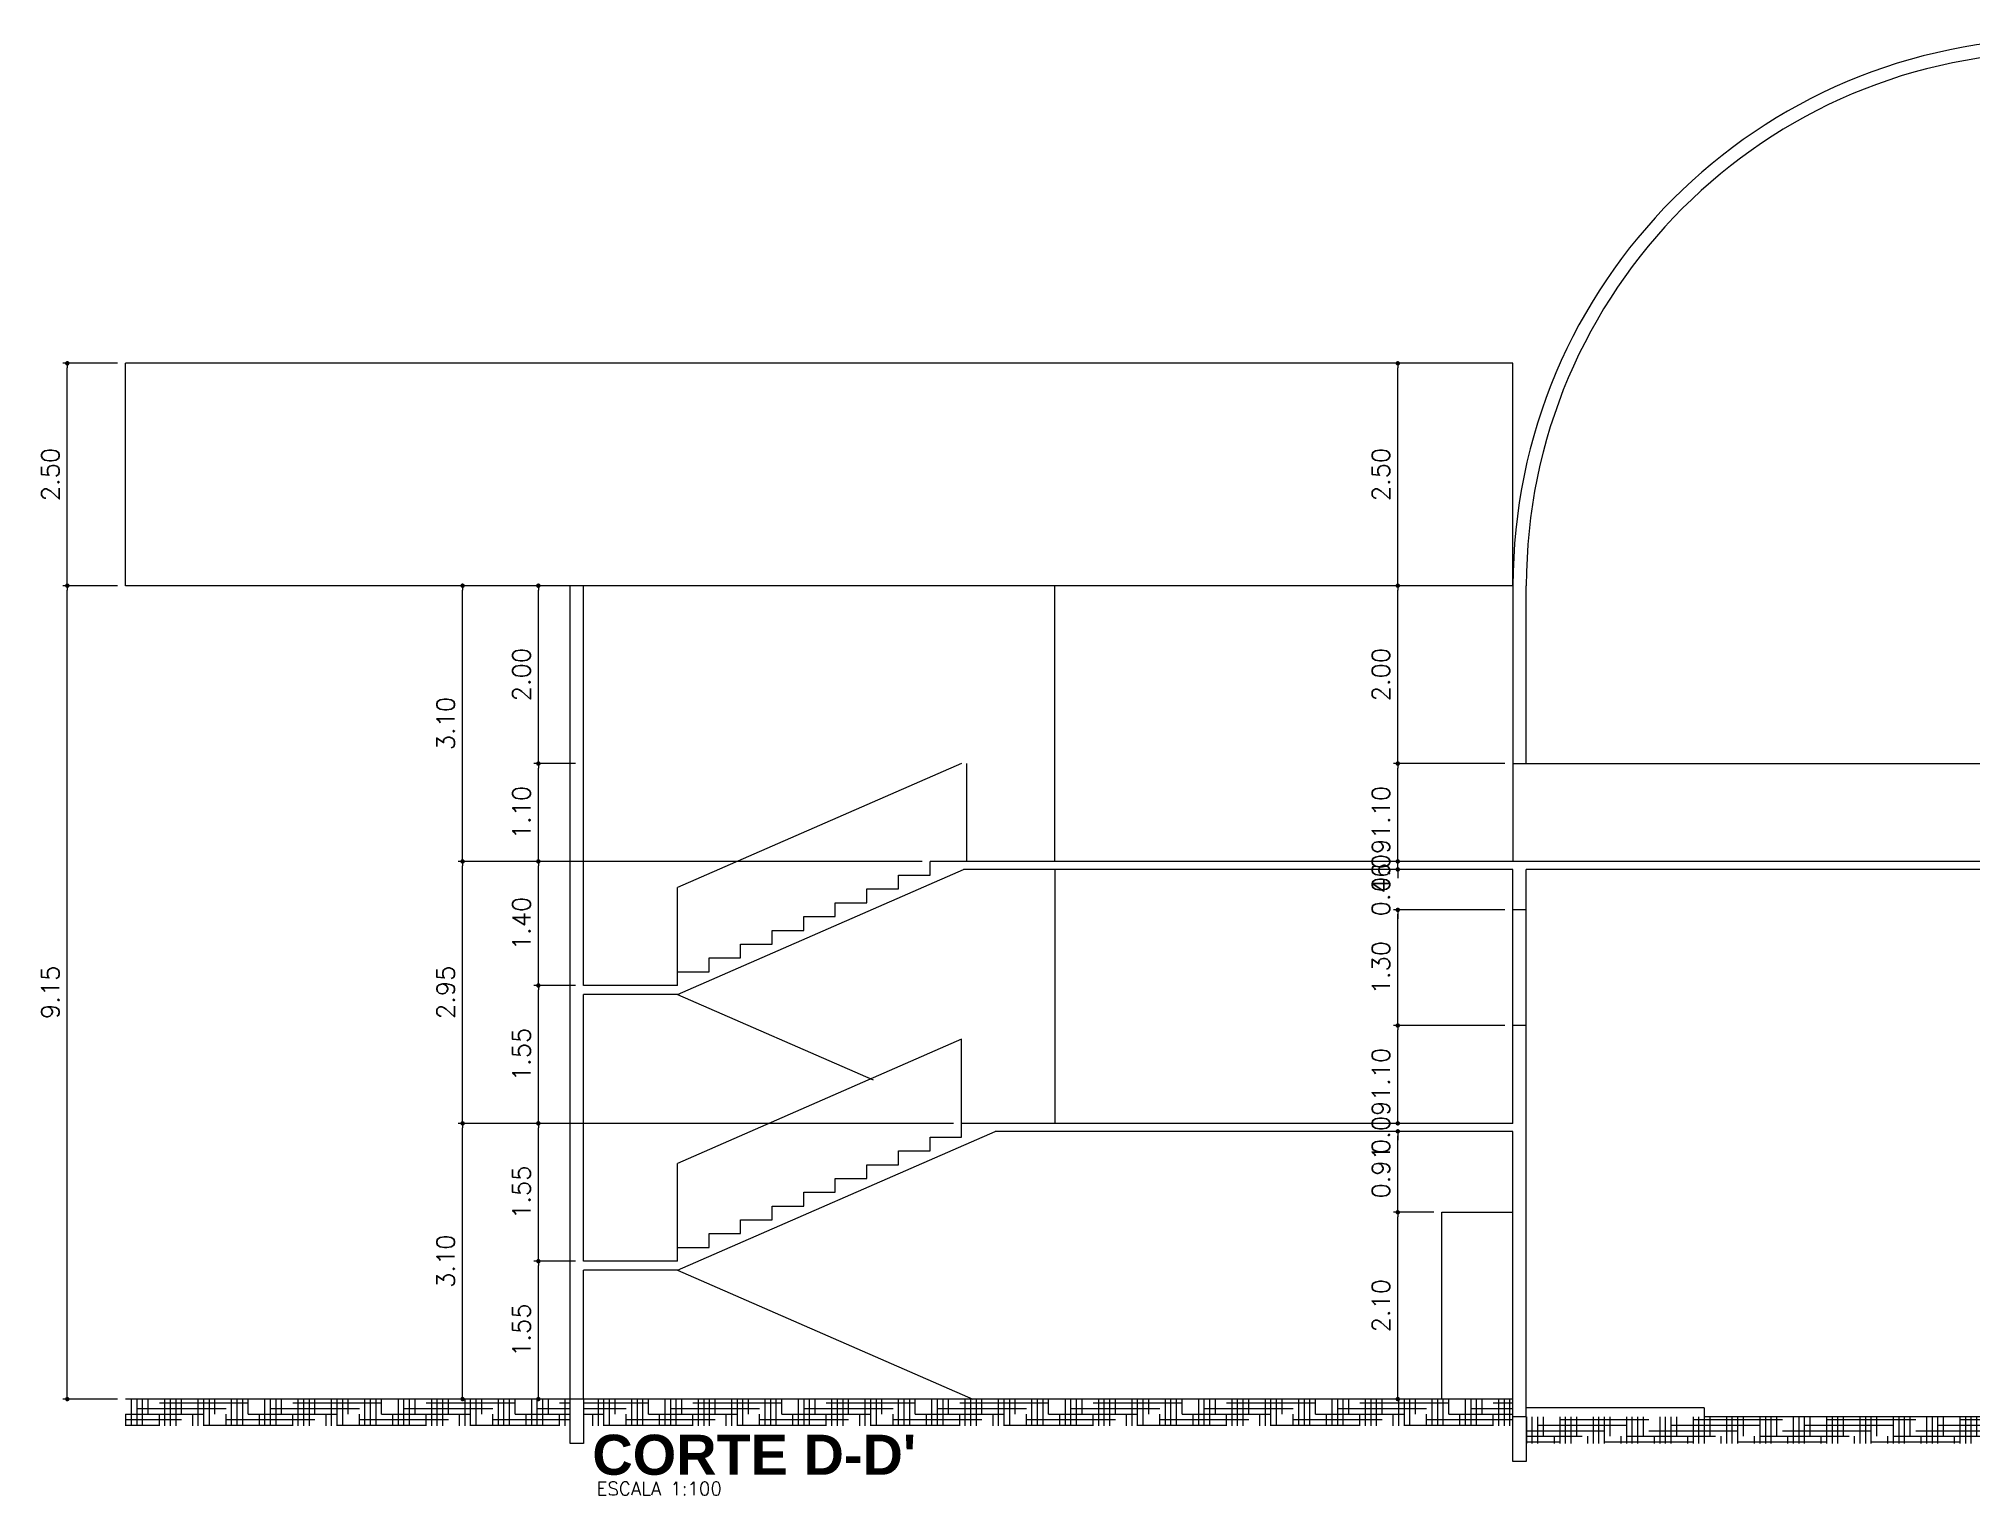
# Model space of a CAD drawing. Extents: x -151 to -2, y -18 to 162.
# Drawn here: x -63.07 to -41.33, y 117.93 to 134.3 of the extents above; entities that cross this region are included whole.
import ezdxf

# ---------------------------------------------------------------- set-up
doc = ezdxf.new("R2010")
doc.units = 0
doc.header["$MEASUREMENT"] = 0
doc.layers.get('0').update_dxf_attribs({"linetype": 'CONTINUOUS'})
doc.layers.get('DEFPOINTS').update_dxf_attribs({"linetype": 'CONTINUOUS'})
for name, color, linetype in [('ALVENARIA', 7, 'CONTINUOUS'), ('ALVENARIA1', 44, 'CONTINUOUS'), ('ALVENARIA1A', 3, 'CONTINUOUS'), ('COBERTURA', 6, 'CONTINUOUS'), ('COTAS', 1, 'CONTINUOUS'), ('HATCH', 30, 'CONTINUOUS'), ('TEXTO2', 40, 'CONTINUOUS'), ('TEXTO5', 5, 'CONTINUOUS')]:
    doc.layers.add(name, color=color, linetype=linetype)
doc.styles.add('SANSSERIFBOLD', font='sasb____.pfb')
doc.styles.add('SIMPLEX', font='SIMPLEX.SHX')
doc.styles.get("Standard").update_dxf_attribs({"font": 'TXT.shx', "height": 0.2})
doc.dimstyles.new('DIM50', dxfattribs={"dimtxt": 0.09, "dimasz": 0.05, "dimexe": 0.05, "dimexo": 0.09, "dimgap": 0.09, "dimtad": 1, "dimzin": 0, "dimdsep": 46, "dimtxsty": 'Standard', "dimblk": 'DOT', "dimcen": 0.09, "dimadec": 0, "dimazin": 0, "dimtfac": 1, "dimtix": 1, "dimtofl": 0, "dimtmove": 2, "dimatfit": 3, "dimldrblk": 'DOT', "dimfxl": 1, "dimtolj": 1, "dimtzin": 0, "dimarcsym": 0})
pattern_1 = [(0, (-16.21212, -27.16039), (0.25, 0.0625), [1, -0.5]), (90, (-16.21212, -27.16039), (-0.0625, -0.25), [1, -0.5])]

# ---------------------------------------------------------------- blocks, each defined once
blk = doc.blocks.new('DOT')
at = {"layer": 'ALVENARIA', "color": 0, "linetype": 'ByBlock'}
blk.add_line((-0.5, 0), (-1, 0), dxfattribs=at)
at = {"layer": 'ALVENARIA', "color": 0, "linetype": 'ByBlock', "const_width": 0.5}
blk.add_lwpolyline([(-0.25, 0, 1), (0.25, 0, 1)], format="xyb", close=True, dxfattribs=at)
blk = doc.blocks.new('*D12')
at = {"color": 0, "linetype": 'ByBlock'}
for p, q in [((-45.969, 155.313), (-46.585, 155.313)), ((-46.535, 146.218), (-46.535, 155.263)), ((-45.969, 146.168), (-46.585, 146.168))]:
    blk.add_line(p, q, dxfattribs=at)
at = {"layer": 'DEFPOINTS', "color": 0, "linetype": 'ByBlock'}
for p in [(-46.535, 155.313), (-45.879, 155.313), (-45.879, 146.168)]:
    blk.add_point(p, dxfattribs=at)
at = {"color": 0, "linetype": 'ByBlock', "xscale": 0.05, "yscale": 0.05, "zscale": 0.05}
for p, rotation in [((-46.535, 155.313), 90), ((-46.535, 146.168), 270)]:
    blk.add_blockref('DOT', p, dxfattribs=dict(at, rotation=rotation))
at = {"color": 0, "linetype": 'ByBlock', "insert": (-46.725, 150.741), "char_height": 0.2, "attachment_point": 5, "rotation": 90}
blk.add_mtext('\\A1;9.15', dxfattribs=at)
blk = doc.blocks.new('*D13')
at = {"color": 0, "linetype": 'ByBlock'}
for p, q in [((-45.969, 157.813), (-46.585, 157.813)), ((-46.535, 155.363), (-46.535, 157.763))]:
    blk.add_line(p, q, dxfattribs=at)
at = {"layer": 'DEFPOINTS', "color": 0, "linetype": 'ByBlock'}
for p in [(-46.535, 157.813), (-45.879, 157.813), (-45.879, 155.313)]:
    blk.add_point(p, dxfattribs=at)
at = {"color": 0, "linetype": 'ByBlock', "xscale": 0.05, "yscale": 0.05, "zscale": 0.05}
for p, rotation in [((-46.535, 157.813), 90), ((-46.535, 155.313), 270)]:
    blk.add_blockref('DOT', p, dxfattribs=dict(at, rotation=rotation))
at = {"color": 0, "linetype": 'ByBlock', "insert": (-46.725, 156.563), "char_height": 0.2, "attachment_point": 5, "rotation": 90}
blk.add_mtext('\\A1;2.50', dxfattribs=at)
blk = doc.blocks.new('*D14')
at = {"color": 0, "linetype": 'ByBlock'}
for p, q in [((-40.819, 147.718), (-41.288, 147.718)), ((-41.238, 146.218), (-41.238, 147.668)), ((-40.969, 146.168), (-41.288, 146.168))]:
    blk.add_line(p, q, dxfattribs=at)
at = {"layer": 'DEFPOINTS', "color": 0, "linetype": 'ByBlock'}
for p in [(-41.238, 147.718), (-40.729, 147.718), (-40.879, 146.168)]:
    blk.add_point(p, dxfattribs=at)
at = {"color": 0, "linetype": 'ByBlock', "xscale": 0.05, "yscale": 0.05, "zscale": 0.05}
for p, rotation in [((-41.238, 147.718), 90), ((-41.238, 146.168), 270)]:
    blk.add_blockref('DOT', p, dxfattribs=dict(at, rotation=rotation))
at = {"color": 0, "linetype": 'ByBlock', "insert": (-41.428, 146.943), "char_height": 0.2, "attachment_point": 5, "rotation": 90}
blk.add_mtext('\\A1;1.55', dxfattribs=at)
blk = doc.blocks.new('*D15')
at = {"color": 0, "linetype": 'ByBlock'}
for p, q in [((-36.569, 149.268), (-41.288, 149.268)), ((-41.238, 147.768), (-41.238, 149.218))]:
    blk.add_line(p, q, dxfattribs=at)
at = {"layer": 'DEFPOINTS', "color": 0, "linetype": 'ByBlock'}
for p in [(-41.238, 149.268), (-36.479, 149.268), (-40.729, 147.718)]:
    blk.add_point(p, dxfattribs=at)
at = {"color": 0, "linetype": 'ByBlock', "xscale": 0.05, "yscale": 0.05, "zscale": 0.05}
for p, rotation in [((-41.238, 149.268), 90), ((-41.238, 147.718), 270)]:
    blk.add_blockref('DOT', p, dxfattribs=dict(at, rotation=rotation))
at = {"color": 0, "linetype": 'ByBlock', "insert": (-41.428, 148.493), "char_height": 0.2, "attachment_point": 5, "rotation": 90}
blk.add_mtext('\\A1;1.55', dxfattribs=at)
blk = doc.blocks.new('*D16')
at = {"color": 0, "linetype": 'ByBlock'}
for p, q in [((-40.819, 150.818), (-41.288, 150.818)), ((-41.238, 149.318), (-41.238, 150.768))]:
    blk.add_line(p, q, dxfattribs=at)
at = {"layer": 'DEFPOINTS', "color": 0, "linetype": 'ByBlock'}
for p in [(-41.238, 150.818), (-40.729, 150.818), (-36.479, 149.268)]:
    blk.add_point(p, dxfattribs=at)
at = {"color": 0, "linetype": 'ByBlock', "xscale": 0.05, "yscale": 0.05, "zscale": 0.05}
for p, rotation in [((-41.238, 150.818), 90), ((-41.238, 149.268), 270)]:
    blk.add_blockref('DOT', p, dxfattribs=dict(at, rotation=rotation))
at = {"color": 0, "linetype": 'ByBlock', "insert": (-41.428, 150.043), "char_height": 0.2, "attachment_point": 5, "rotation": 90}
blk.add_mtext('\\A1;1.55', dxfattribs=at)
blk = doc.blocks.new('*D17')
at = {"color": 0, "linetype": 'ByBlock'}
for p, q in [((-36.924, 152.213), (-41.288, 152.213)), ((-41.238, 150.868), (-41.238, 152.163))]:
    blk.add_line(p, q, dxfattribs=at)
at = {"layer": 'DEFPOINTS', "color": 0, "linetype": 'ByBlock'}
for p in [(-41.238, 152.213), (-36.834, 152.213), (-40.729, 150.818)]:
    blk.add_point(p, dxfattribs=at)
at = {"color": 0, "linetype": 'ByBlock', "xscale": 0.05, "yscale": 0.05, "zscale": 0.05}
for p, rotation in [((-41.238, 152.213), 90), ((-41.238, 150.818), 270)]:
    blk.add_blockref('DOT', p, dxfattribs=dict(at, rotation=rotation))
at = {"color": 0, "linetype": 'ByBlock', "insert": (-41.428, 151.516), "char_height": 0.2, "attachment_point": 5, "rotation": 90}
blk.add_mtext('\\A1;1.40', dxfattribs=at)
blk = doc.blocks.new('*D18')
at = {"color": 0, "linetype": 'ByBlock'}
for p, q in [((-40.819, 153.313), (-41.288, 153.313)), ((-41.238, 152.263), (-41.238, 153.263))]:
    blk.add_line(p, q, dxfattribs=at)
at = {"layer": 'DEFPOINTS', "color": 0, "linetype": 'ByBlock'}
for p in [(-41.238, 153.313), (-40.729, 153.313), (-36.834, 152.213)]:
    blk.add_point(p, dxfattribs=at)
at = {"color": 0, "linetype": 'ByBlock', "xscale": 0.05, "yscale": 0.05, "zscale": 0.05}
for p, rotation in [((-41.238, 153.313), 90), ((-41.238, 152.213), 270)]:
    blk.add_blockref('DOT', p, dxfattribs=dict(at, rotation=rotation))
at = {"color": 0, "linetype": 'ByBlock', "insert": (-41.428, 152.763), "char_height": 0.2, "attachment_point": 5, "rotation": 90}
blk.add_mtext('\\A1;1.10', dxfattribs=at)
blk = doc.blocks.new('*D19')
at = {"color": 0, "linetype": 'ByBlock'}
for p, q in [((-40.969, 155.313), (-41.288, 155.313)), ((-41.238, 153.363), (-41.238, 155.263))]:
    blk.add_line(p, q, dxfattribs=at)
at = {"layer": 'DEFPOINTS', "color": 0, "linetype": 'ByBlock'}
for p in [(-41.238, 155.313), (-40.879, 155.313), (-40.729, 153.313)]:
    blk.add_point(p, dxfattribs=at)
at = {"color": 0, "linetype": 'ByBlock', "xscale": 0.05, "yscale": 0.05, "zscale": 0.05}
for p, rotation in [((-41.238, 155.313), 90), ((-41.238, 153.313), 270)]:
    blk.add_blockref('DOT', p, dxfattribs=dict(at, rotation=rotation))
at = {"color": 0, "linetype": 'ByBlock', "insert": (-41.428, 154.313), "char_height": 0.2, "attachment_point": 5, "rotation": 90}
blk.add_mtext('\\A1;2.00', dxfattribs=at)
blk = doc.blocks.new('*D20')
at = {"color": 0, "linetype": 'ByBlock'}
for p, q in [((-36.569, 149.268), (-42.14, 149.268)), ((-42.09, 146.218), (-42.09, 149.218)), ((-40.819, 146.168), (-42.14, 146.168))]:
    blk.add_line(p, q, dxfattribs=at)
at = {"layer": 'DEFPOINTS', "color": 0, "linetype": 'ByBlock'}
for p in [(-42.09, 149.268), (-36.479, 149.268), (-40.729, 146.168)]:
    blk.add_point(p, dxfattribs=at)
at = {"color": 0, "linetype": 'ByBlock', "xscale": 0.05, "yscale": 0.05, "zscale": 0.05}
for p, rotation in [((-42.09, 149.268), 90), ((-42.09, 146.168), 270)]:
    blk.add_blockref('DOT', p, dxfattribs=dict(at, rotation=rotation))
at = {"color": 0, "linetype": 'ByBlock', "insert": (-42.28, 147.718), "char_height": 0.2, "attachment_point": 5, "rotation": 90}
blk.add_mtext('\\A1;3.10', dxfattribs=at)
blk = doc.blocks.new('*D21')
at = {"color": 0, "linetype": 'ByBlock'}
for p, q in [((-36.924, 152.213), (-42.14, 152.213)), ((-42.09, 149.318), (-42.09, 152.163))]:
    blk.add_line(p, q, dxfattribs=at)
at = {"layer": 'DEFPOINTS', "color": 0, "linetype": 'ByBlock'}
for p in [(-42.09, 152.213), (-36.834, 152.213), (-36.479, 149.268)]:
    blk.add_point(p, dxfattribs=at)
at = {"color": 0, "linetype": 'ByBlock', "xscale": 0.05, "yscale": 0.05, "zscale": 0.05}
for p, rotation in [((-42.09, 152.213), 90), ((-42.09, 149.268), 270)]:
    blk.add_blockref('DOT', p, dxfattribs=dict(at, rotation=rotation))
at = {"color": 0, "linetype": 'ByBlock', "insert": (-42.28, 150.741), "char_height": 0.2, "attachment_point": 5, "rotation": 90}
blk.add_mtext('\\A1;2.95', dxfattribs=at)
blk = doc.blocks.new('*D22')
at = {"color": 0, "linetype": 'ByBlock'}
for p, q in [((-40.969, 155.313), (-42.14, 155.313)), ((-42.09, 152.263), (-42.09, 155.263))]:
    blk.add_line(p, q, dxfattribs=at)
at = {"layer": 'DEFPOINTS', "color": 0, "linetype": 'ByBlock'}
for p in [(-42.09, 155.313), (-40.879, 155.313), (-36.834, 152.213)]:
    blk.add_point(p, dxfattribs=at)
at = {"color": 0, "linetype": 'ByBlock', "xscale": 0.05, "yscale": 0.05, "zscale": 0.05}
for p, rotation in [((-42.09, 155.313), 90), ((-42.09, 152.213), 270)]:
    blk.add_blockref('DOT', p, dxfattribs=dict(at, rotation=rotation))
at = {"color": 0, "linetype": 'ByBlock', "insert": (-42.28, 153.763), "char_height": 0.2, "attachment_point": 5, "rotation": 90}
blk.add_mtext('\\A1;3.10', dxfattribs=at)
blk = doc.blocks.new('*D23')
at = {"color": 0, "linetype": 'ByBlock'}
for p, q in [((-31.169, 148.268), (-31.624, 148.268)), ((-31.574, 146.218), (-31.574, 148.218)), ((-31.169, 146.168), (-31.624, 146.168))]:
    blk.add_line(p, q, dxfattribs=at)
at = {"layer": 'DEFPOINTS', "color": 0, "linetype": 'ByBlock'}
for p in [(-31.574, 148.268), (-31.079, 148.268), (-31.079, 146.168)]:
    blk.add_point(p, dxfattribs=at)
at = {"color": 0, "linetype": 'ByBlock', "xscale": 0.05, "yscale": 0.05, "zscale": 0.05}
for p, rotation in [((-31.574, 148.268), 90), ((-31.574, 146.168), 270)]:
    blk.add_blockref('DOT', p, dxfattribs=dict(at, rotation=rotation))
at = {"color": 0, "linetype": 'ByBlock', "insert": (-31.764, 147.218), "char_height": 0.2, "attachment_point": 5, "rotation": 90}
blk.add_mtext('\\A1;2.10', dxfattribs=at)
blk = doc.blocks.new('*D24')
at = {"color": 0, "linetype": 'ByBlock'}
for p, q in [((-30.369, 149.178), (-31.624, 149.178)), ((-31.574, 148.318), (-31.574, 149.128))]:
    blk.add_line(p, q, dxfattribs=at)
at = {"layer": 'DEFPOINTS', "color": 0, "linetype": 'ByBlock'}
for p in [(-31.574, 149.178), (-30.279, 149.178), (-31.079, 148.268)]:
    blk.add_point(p, dxfattribs=at)
at = {"color": 0, "linetype": 'ByBlock', "xscale": 0.05, "yscale": 0.05, "zscale": 0.05}
for p, rotation in [((-31.574, 149.178), 90), ((-31.574, 148.268), 270)]:
    blk.add_blockref('DOT', p, dxfattribs=dict(at, rotation=rotation))
at = {"color": 0, "linetype": 'ByBlock', "insert": (-31.764, 148.723), "char_height": 0.2, "attachment_point": 5, "rotation": 90}
blk.add_mtext('\\A1;0.91', dxfattribs=at)
blk = doc.blocks.new('*D25')
at = {"color": 0, "linetype": 'ByBlock'}
for p, q in [((-30.369, 149.268), (-31.624, 149.268)), ((-31.574, 149.318), (-31.574, 149.368)), ((-31.574, 149.128), (-31.574, 149.078))]:
    blk.add_line(p, q, dxfattribs=at)
at = {"layer": 'DEFPOINTS', "color": 0, "linetype": 'ByBlock'}
for p in [(-31.574, 149.268), (-30.279, 149.268), (-30.279, 149.178)]:
    blk.add_point(p, dxfattribs=at)
at = {"color": 0, "linetype": 'ByBlock', "xscale": 0.05, "yscale": 0.05, "zscale": 0.05}
for p, rotation in [((-31.574, 149.268), 270), ((-31.574, 149.178), 90)]:
    blk.add_blockref('DOT', p, dxfattribs=dict(at, rotation=rotation))
at = {"color": 0, "linetype": 'ByBlock', "insert": (-31.764, 149.223), "char_height": 0.2, "attachment_point": 5, "rotation": 90}
blk.add_mtext('\\A1;0.09', dxfattribs=at)
blk = doc.blocks.new('*D26')
at = {"color": 0, "linetype": 'ByBlock'}
for p, q in [((-30.369, 150.368), (-31.624, 150.368)), ((-31.574, 149.318), (-31.574, 150.318))]:
    blk.add_line(p, q, dxfattribs=at)
at = {"layer": 'DEFPOINTS', "color": 0, "linetype": 'ByBlock'}
for p in [(-31.574, 150.368), (-30.279, 150.368), (-30.279, 149.268)]:
    blk.add_point(p, dxfattribs=at)
at = {"color": 0, "linetype": 'ByBlock', "xscale": 0.05, "yscale": 0.05, "zscale": 0.05}
for p, rotation in [((-31.574, 150.368), 90), ((-31.574, 149.268), 270)]:
    blk.add_blockref('DOT', p, dxfattribs=dict(at, rotation=rotation))
at = {"color": 0, "linetype": 'ByBlock', "insert": (-31.764, 149.818), "char_height": 0.2, "attachment_point": 5, "rotation": 90}
blk.add_mtext('\\A1;1.10', dxfattribs=at)
blk = doc.blocks.new('*D27')
at = {"color": 0, "linetype": 'ByBlock'}
for p, q in [((-30.369, 151.668), (-31.624, 151.668)), ((-31.574, 150.418), (-31.574, 151.618))]:
    blk.add_line(p, q, dxfattribs=at)
at = {"layer": 'DEFPOINTS', "color": 0, "linetype": 'ByBlock'}
for p in [(-31.574, 151.668), (-30.279, 151.668), (-30.279, 150.368)]:
    blk.add_point(p, dxfattribs=at)
at = {"color": 0, "linetype": 'ByBlock', "xscale": 0.05, "yscale": 0.05, "zscale": 0.05}
for p, rotation in [((-31.574, 151.668), 90), ((-31.574, 150.368), 270)]:
    blk.add_blockref('DOT', p, dxfattribs=dict(at, rotation=rotation))
at = {"color": 0, "linetype": 'ByBlock', "insert": (-31.764, 151.018), "char_height": 0.2, "attachment_point": 5, "rotation": 90}
blk.add_mtext('\\A1;1.30', dxfattribs=at)
blk = doc.blocks.new('*D28')
at = {"color": 0, "linetype": 'ByBlock'}
for p, q in [((-31.574, 152.173), (-31.574, 152.223)), ((-30.369, 152.123), (-31.624, 152.123)), ((-31.574, 151.618), (-31.574, 151.568))]:
    blk.add_line(p, q, dxfattribs=at)
at = {"layer": 'DEFPOINTS', "color": 0, "linetype": 'ByBlock'}
for p in [(-31.574, 152.123), (-30.279, 152.123), (-30.279, 151.668)]:
    blk.add_point(p, dxfattribs=at)
at = {"color": 0, "linetype": 'ByBlock', "xscale": 0.05, "yscale": 0.05, "zscale": 0.05}
for p, rotation in [((-31.574, 152.123), 270), ((-31.574, 151.668), 90)]:
    blk.add_blockref('DOT', p, dxfattribs=dict(at, rotation=rotation))
at = {"color": 0, "linetype": 'ByBlock', "insert": (-31.764, 151.896), "char_height": 0.2, "attachment_point": 5, "rotation": 90}
blk.add_mtext('\\A1;0.46', dxfattribs=at)
blk = doc.blocks.new('*D29')
at = {"color": 0, "linetype": 'ByBlock'}
for p, q in [((-30.369, 152.213), (-31.624, 152.213)), ((-31.574, 152.263), (-31.574, 152.313)), ((-31.574, 152.073), (-31.574, 152.023))]:
    blk.add_line(p, q, dxfattribs=at)
at = {"layer": 'DEFPOINTS', "color": 0, "linetype": 'ByBlock'}
for p in [(-31.574, 152.213), (-30.279, 152.213), (-30.279, 152.123)]:
    blk.add_point(p, dxfattribs=at)
at = {"color": 0, "linetype": 'ByBlock', "xscale": 0.05, "yscale": 0.05, "zscale": 0.05}
for p, rotation in [((-31.574, 152.213), 270), ((-31.574, 152.123), 90)]:
    blk.add_blockref('DOT', p, dxfattribs=dict(at, rotation=rotation))
at = {"color": 0, "linetype": 'ByBlock', "insert": (-31.764, 152.168), "char_height": 0.2, "attachment_point": 5, "rotation": 90}
blk.add_mtext('\\A1;0.09', dxfattribs=at)
blk = doc.blocks.new('*D30')
at = {"color": 0, "linetype": 'ByBlock'}
for p, q in [((-30.369, 153.313), (-31.624, 153.313)), ((-31.574, 152.263), (-31.574, 153.263))]:
    blk.add_line(p, q, dxfattribs=at)
at = {"layer": 'DEFPOINTS', "color": 0, "linetype": 'ByBlock'}
for p in [(-31.574, 153.313), (-30.279, 153.313), (-30.279, 152.213)]:
    blk.add_point(p, dxfattribs=at)
at = {"color": 0, "linetype": 'ByBlock', "xscale": 0.05, "yscale": 0.05, "zscale": 0.05}
for p, rotation in [((-31.574, 153.313), 90), ((-31.574, 152.213), 270)]:
    blk.add_blockref('DOT', p, dxfattribs=dict(at, rotation=rotation))
at = {"color": 0, "linetype": 'ByBlock', "insert": (-31.764, 152.763), "char_height": 0.2, "attachment_point": 5, "rotation": 90}
blk.add_mtext('\\A1;1.10', dxfattribs=at)
blk = doc.blocks.new('*D31')
at = {"color": 0, "linetype": 'ByBlock'}
for p, q in [((-30.369, 155.313), (-31.624, 155.313)), ((-31.574, 153.363), (-31.574, 155.263))]:
    blk.add_line(p, q, dxfattribs=at)
at = {"layer": 'DEFPOINTS', "color": 0, "linetype": 'ByBlock'}
for p in [(-31.574, 155.313), (-30.279, 155.313), (-30.279, 153.313)]:
    blk.add_point(p, dxfattribs=at)
at = {"color": 0, "linetype": 'ByBlock', "xscale": 0.05, "yscale": 0.05, "zscale": 0.05}
for p, rotation in [((-31.574, 155.313), 90), ((-31.574, 153.313), 270)]:
    blk.add_blockref('DOT', p, dxfattribs=dict(at, rotation=rotation))
at = {"color": 0, "linetype": 'ByBlock', "insert": (-31.764, 154.313), "char_height": 0.2, "attachment_point": 5, "rotation": 90}
blk.add_mtext('\\A1;2.00', dxfattribs=at)
blk = doc.blocks.new('*D32')
at = {"color": 0, "linetype": 'ByBlock'}
for p, q in [((-30.369, 157.813), (-31.624, 157.813)), ((-31.574, 155.363), (-31.574, 157.763))]:
    blk.add_line(p, q, dxfattribs=at)
at = {"layer": 'DEFPOINTS', "color": 0, "linetype": 'ByBlock'}
for p in [(-31.574, 157.813), (-30.279, 157.813), (-30.279, 155.313)]:
    blk.add_point(p, dxfattribs=at)
at = {"color": 0, "linetype": 'ByBlock', "xscale": 0.05, "yscale": 0.05, "zscale": 0.05}
for p, rotation in [((-31.574, 157.813), 90), ((-31.574, 155.313), 270)]:
    blk.add_blockref('DOT', p, dxfattribs=dict(at, rotation=rotation))
at = {"color": 0, "linetype": 'ByBlock', "insert": (-31.764, 156.563), "char_height": 0.2, "attachment_point": 5, "rotation": 90}
blk.add_mtext('\\A1;2.50', dxfattribs=at)

msp = doc.modelspace()

# ---------------------------------------------------------------- hatches: boundary and pattern name
at = {"layer": 'HATCH', "linetype": 'Continuous'}
h = msp.add_hatch(dxfattribs=at)
h.set_pattern_fill('HOUND', color=256, style=0)
h.set_pattern_definition(pattern_1)
h.paths.add_polyline_path([(-57.091, 119.008), (-62.091, 119.008), (-62.091, 118.708), (-57.091, 118.708)])
h = msp.add_hatch(dxfattribs=at)
h.set_pattern_fill('HOUND', color=256, style=0)
h.set_pattern_definition(pattern_1)
h.paths.add_polyline_path([(-46.491, 119.008), (-56.941, 119.008), (-56.941, 118.708), (-46.491, 118.708)])
h = msp.add_hatch(dxfattribs=at)
h.set_pattern_fill('HOUND', color=256, style=0)
h.set_pattern_definition(pattern_1)
h.paths.add_polyline_path([(-34.341, 118.808), (-46.341, 118.808), (-46.341, 118.508), (-34.341, 118.508)])

# ---------------------------------------------------------------- linework, layer by layer
at = {"layer": 'ALVENARIA'}
for p, q in [((-57.091, 119.008), (-57.091, 128.153)), ((-56.941, 123.658), (-56.941, 128.153)), ((-52.691, 126.153), (-55.886, 124.758)), ((-52.634, 126.153), (-52.634, 125.053)), ((-53.046, 124.898), (-53.046, 125.053)), ((-34.341, 125.053), (-53.046, 125.053)), ((-55.886, 123.558), (-52.668, 124.963)), ((-53.401, 124.898), (-53.046, 124.898)), ((-53.401, 124.743), (-53.401, 124.898)), ((-46.491, 124.963), (-52.668, 124.963)), ((-34.341, 124.963), (-46.341, 124.963)), ((-55.886, 123.658), (-55.886, 124.758)), ((-54.111, 124.433), (-54.111, 124.588)), ((-54.111, 124.588), (-53.756, 124.588)), ((-53.756, 124.588), (-53.756, 124.743)), ((-53.756, 124.743), (-53.401, 124.743)), ((-54.466, 124.433), (-54.111, 124.433)), ((-54.466, 124.278), (-54.466, 124.433)), ((-46.341, 124.508), (-46.491, 124.508)), ((-54.821, 124.278), (-54.466, 124.278)), ((-54.821, 124.123), (-54.821, 124.278)), ((-55.531, 123.968), (-55.176, 123.968)), ((-55.531, 123.813), (-55.531, 123.968)), ((-55.176, 124.123), (-54.821, 124.123)), ((-55.176, 123.968), (-55.176, 124.123)), ((-55.886, 123.813), (-55.531, 123.813)), ((-55.886, 123.658), (-56.941, 123.658)), ((-55.886, 123.558), (-56.941, 123.558)), ((-56.941, 120.558), (-56.941, 123.558)), ((-46.491, 122.108), (-46.491, 123.208)), ((-46.341, 123.208), (-46.491, 123.208)), ((-46.341, 118.808), (-46.341, 123.208)), ((-52.691, 123.053), (-55.886, 121.658)), ((-52.691, 122.108), (-52.691, 123.053)), ((-55.886, 120.458), (-52.313, 122.018)), ((-46.491, 122.108), (-52.691, 122.108)), ((-52.691, 121.953), (-52.691, 122.108)), ((-46.491, 122.018), (-52.313, 122.018)), ((-46.491, 118.808), (-46.491, 122.018)), ((-53.401, 121.643), (-53.401, 121.798)), ((-53.401, 121.798), (-53.046, 121.798)), ((-53.046, 121.953), (-52.691, 121.953)), ((-53.046, 121.798), (-53.046, 121.953)), ((-55.886, 120.713), (-55.886, 121.658)), ((-53.756, 121.643), (-53.401, 121.643)), ((-53.756, 121.488), (-53.756, 121.643)), ((-54.466, 121.178), (-54.466, 121.333)), ((-54.466, 121.333), (-54.111, 121.333)), ((-54.111, 121.488), (-53.756, 121.488)), ((-54.111, 121.333), (-54.111, 121.488)), ((-54.821, 121.023), (-54.821, 121.178)), ((-54.821, 121.178), (-54.466, 121.178)), ((-55.176, 120.868), (-55.176, 121.023)), ((-55.176, 121.023), (-54.821, 121.023)), ((-55.886, 120.713), (-55.531, 120.713)), ((-55.886, 120.558), (-55.886, 120.713)), ((-55.531, 120.868), (-55.176, 120.868)), ((-55.531, 120.713), (-55.531, 120.868)), ((-55.886, 120.558), (-56.941, 120.558)), ((-56.941, 119.008), (-56.941, 120.458)), ((-55.886, 120.458), (-56.941, 120.458)), ((-56.941, 119.008), (-57.091, 119.008)), ((-46.491, 119.008), (-56.941, 119.008)), ((-46.341, 118.808), (-46.491, 118.808)), ((-44.341, 118.908), (-46.341, 118.908)), ((-44.341, 118.908), (-44.341, 118.808)), ((-36.341, 118.808), (-44.341, 118.808))]:
    msp.add_line(p, q, dxfattribs=at)
at = {"layer": 'ALVENARIA', "linetype": 'Continuous'}
for p, q in [((-46.491, 124.508), (-46.491, 124.963)), ((-46.341, 124.508), (-46.341, 124.963))]:
    msp.add_line(p, q, dxfattribs=at)
at = {"layer": 'ALVENARIA1'}
for p, q in [((-51.641, 125.053), (-51.641, 128.153)), ((-55.886, 123.558), (-53.687, 122.598)), ((-55.886, 120.458), (-52.565, 119.008)), ((-57.091, 119.008), (-62.091, 119.008))]:
    msp.add_line(p, q, dxfattribs=at)
at = {"layer": 'ALVENARIA1', "linetype": 'Continuous'}
for p, q in [((-51.641, 124.963), (-51.641, 122.108)), ((-46.491, 123.208), (-46.491, 124.508)), ((-46.341, 123.208), (-46.341, 124.508)), ((-47.291, 119.008), (-47.291, 121.108)), ((-47.291, 121.108), (-46.491, 121.108)), ((-57.091, 118.508), (-57.091, 119.008)), ((-56.941, 119.008), (-56.941, 118.508)), ((-46.491, 118.308), (-46.491, 118.808)), ((-46.341, 118.808), (-46.341, 118.308)), ((-56.941, 118.508), (-57.091, 118.508)), ((-46.341, 118.308), (-46.491, 118.308))]:
    msp.add_line(p, q, dxfattribs=at)
at = {"layer": 'ALVENARIA1A'}
for p, q in [((-46.491, 128.153), (-46.491, 125.053)), ((-46.341, 126.153), (-46.341, 128.153)), ((-46.491, 126.153), (-34.341, 126.153))]:
    msp.add_line(p, q, dxfattribs=at)
at = {"layer": 'ALVENARIA1A', "linetype": 'Continuous'}
for radius in [6.15, 6]:
    msp.add_arc((-40.341, 128.153), radius, 0, 180, dxfattribs=at)
at = {"layer": 'COBERTURA'}
for p, q in [((-46.491, 130.653), (-62.091, 130.653)), ((-62.091, 128.153), (-62.091, 130.653)), ((-46.491, 128.153), (-62.091, 128.153))]:
    msp.add_line(p, q, dxfattribs=at)
at = {"layer": 'COBERTURA', "linetype": 'Continuous'}
msp.add_line((-46.491, 128.153), (-46.491, 130.653), dxfattribs=at)

# ---------------------------------------------------------------- texts
at = {"layer": 'TEXTO2', "style": 'SIMPLEX'}
msp.add_text('ESCALA 1:100', height=0.15, dxfattribs=at).set_placement((-56.795, 117.926))
at = {"layer": 'TEXTO5', "style": 'SANSSERIFBOLD'}
msp.add_text("CORTE D-D'", height=0.45, dxfattribs=at).set_placement((-56.843, 118.157))

# ---------------------------------------------------------------- dimensions: what is measured, and where the dimension line sits
at = {"layer": 'COTAS', "linetype": 'Continuous'}
for base, p1, p2, picture, middle, set_off in [((-62.747, 130.653), (-62.091, 128.153), (-62.091, 130.653), '*D13', (-62.937, 129.403), (-16.212, -27.16)), ((-47.786, 130.653), (-46.491, 128.153), (-46.491, 130.653), '*D32', (-47.976, 129.403), (-16.212, -27.16)), ((-58.302, 128.153), (-53.046, 125.053), (-57.091, 128.153), '*D22', (-58.492, 126.603), (-16.212, -27.16)), ((-57.45, 128.153), (-56.941, 126.153), (-57.091, 128.153), '*D19', (-57.64, 127.153), (-16.212, -27.16)), ((-47.786, 128.153), (-46.491, 126.153), (-46.491, 128.153), '*D31', (-47.976, 127.153), (-16.212, -27.16)), ((-57.45, 126.153), (-53.046, 125.053), (-56.941, 126.153), '*D18', (-57.64, 125.603), (-16.212, -27.16)), ((-47.786, 126.153), (-46.491, 125.053), (-46.491, 126.153), '*D30', (-47.976, 125.603), (-16.212, -27.16)), ((-47.786, 125.053), (-46.491, 124.963), (-46.491, 125.053), '*D29', (-47.976, 125.008), (-16.212, -27.16)), ((-58.302162737, 125.052833266), (-52.69064737, 122.107833266), (-53.04564737, 125.052833266), '*D21', (-58.492162737, 123.580333266), (-16.212120066, -27.160391065)), ((-57.449937473, 125.052833266), (-56.94064737, 123.657833266), (-53.04564737, 125.052833266), '*D17', (-57.639937473, 124.355333266), (-16.212120066, -27.160391065)), ((-47.786060623, 124.962833266), (-46.49064737, 124.507833266), (-46.49064737, 124.962833266), '*D28', (-47.976060623, 124.735333266), (-16.212120066, -27.160391065)), ((-47.786, 124.508), (-46.491, 123.208), (-46.491, 124.508), '*D27', (-47.976, 123.858), (-16.212, -27.16)), ((-57.45, 123.658), (-52.691, 122.108), (-56.941, 123.658), '*D16', (-57.64, 122.883), (-16.212, -27.16)), ((-47.786, 123.208), (-46.491, 122.108), (-46.491, 123.208), '*D26', (-47.976, 122.658), (-16.212, -27.16)), ((-47.786, 122.108), (-46.491, 122.018), (-46.491, 122.108), '*D25', (-47.976, 122.063), (-16.212, -27.16)), ((-57.45, 122.108), (-56.941, 120.558), (-52.691, 122.108), '*D15', (-57.64, 121.333), (-16.212, -27.16)), ((-47.786, 122.018), (-47.291, 121.108), (-46.491, 122.018), '*D24', (-47.976, 121.563), (-16.212, -27.16))]:
    dim = msp.add_linear_dim(base=base, p1=p1, p2=p2, angle=90, dimstyle='DIM50', override={"dimse1": 1}, dxfattribs=at)
    dim.commit()
    dim.dimension.update_dxf_attribs({"geometry": picture, "text_midpoint": middle, "insert": set_off})
for base, p1, p2, picture, middle, set_off in [((-62.747494971, 128.152833266), (-62.09064737, 119.007833266), (-62.09064737, 128.152833266), '*D12', (-62.937494971, 123.580333266), (-16.212120066, -27.160391065)), ((-58.302, 122.108), (-56.941, 119.008), (-52.691, 122.108), '*D20', (-58.492, 120.558), (-16.212, -27.16)), ((-47.786, 121.108), (-47.291, 119.008), (-47.291, 121.108), '*D23', (-47.976, 120.058), (-16.212, -27.16)), ((-57.45, 120.558), (-57.091, 119.008), (-56.941, 120.558), '*D14', (-57.64, 119.783), (-16.212, -27.16))]:
    dim = msp.add_linear_dim(base=base, p1=p1, p2=p2, angle=90, dimstyle='DIM50', dxfattribs=at)
    dim.commit()
    dim.dimension.update_dxf_attribs({"geometry": picture, "text_midpoint": middle, "insert": set_off})

doc.saveas('drawing.dxf')
